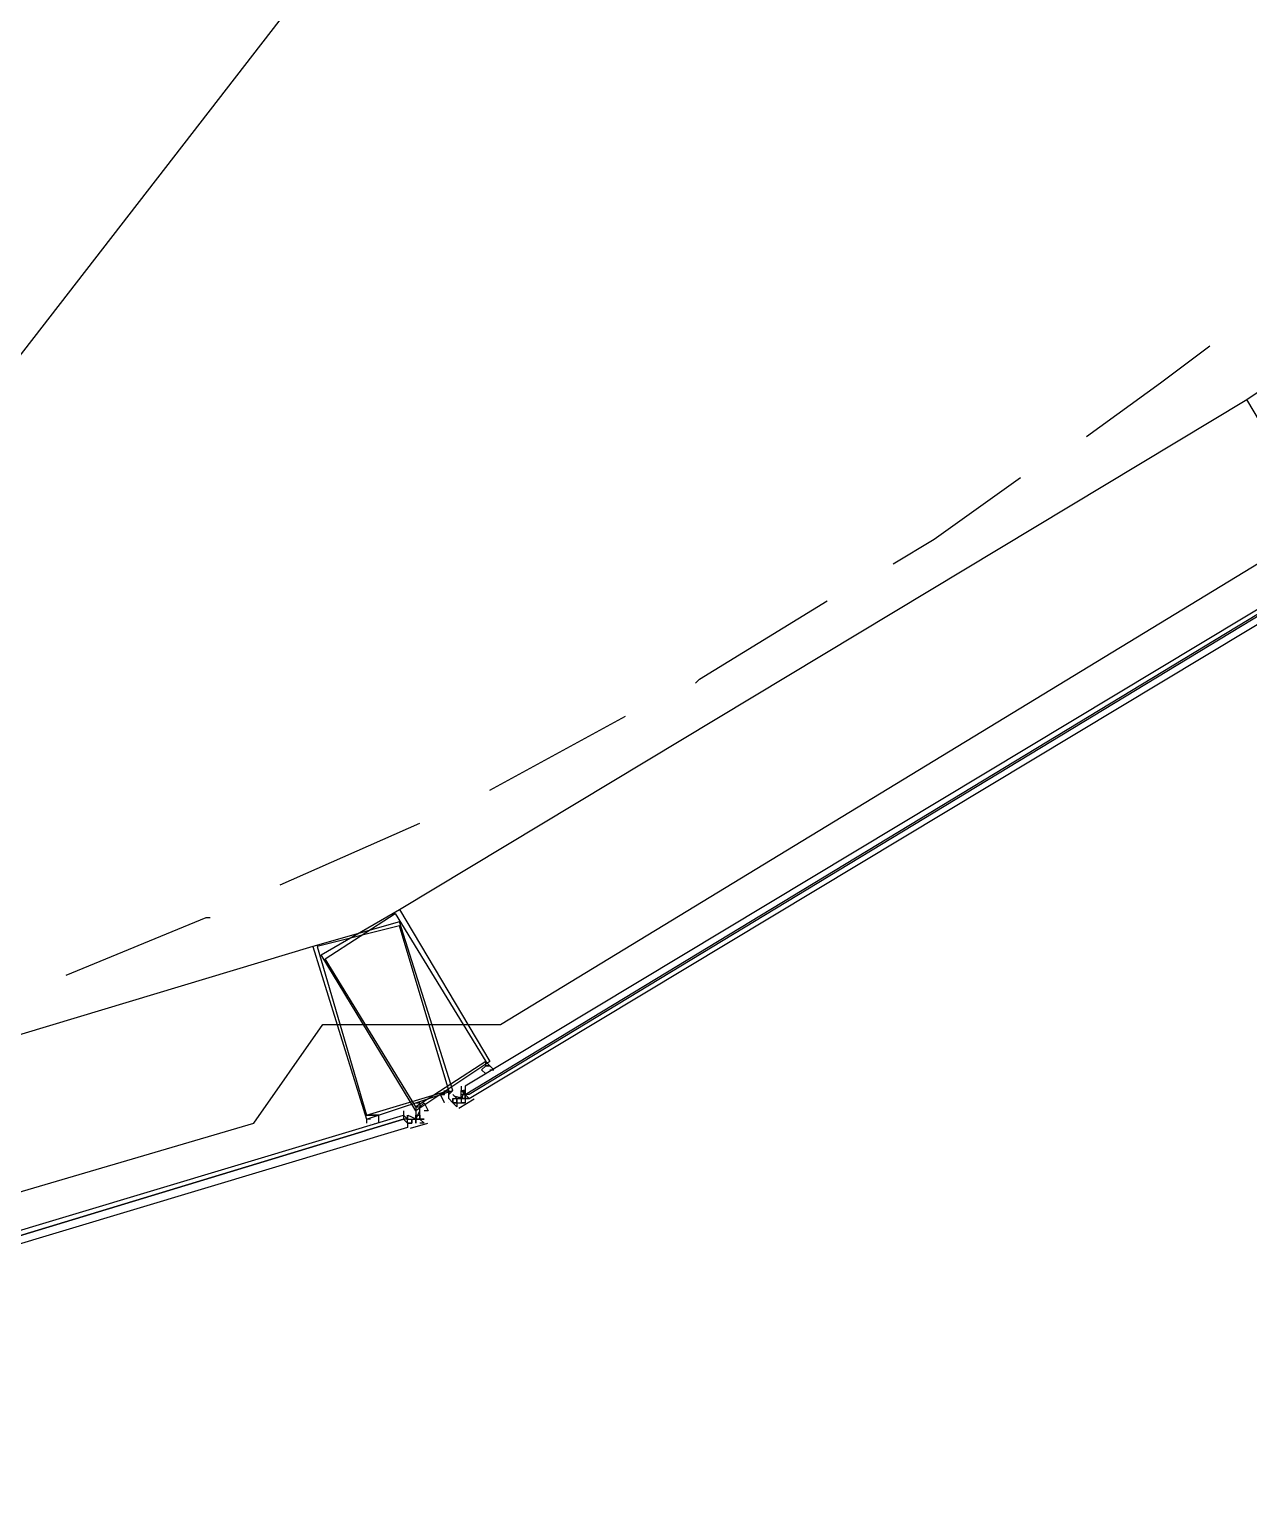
# Model space of a CAD drawing. Header units: feet. Extents: x -84 to 198, y -22 to 181.
# Drawn here: x 127.56 to 131.513, y 91.112 to 95.831 of the extents above; entities that cross this region are included whole.
import ezdxf

# ---------------------------------------------------------------- set-up
doc = ezdxf.new("R2010")
doc.units = ezdxf.units.FT
doc.layers.add('A-AREA-COMUN', color=252, linetype='CONTINUOUS')
doc.layers.add('A-LINEA', color=7, linetype='CONTINUOUS')

msp = doc.modelspace()

# ---------------------------------------------------------------- linework, layer by layer
at = {"layer": 'A-AREA-COMUN'}
msp.add_lwpolyline([(125.2, 91.3778), (128.288, 92.2844), (128.512, 92.6044), (129.088, 92.6044), (131.6, 94.1333), (131.68, 94.5244), (132.128, 94.5244), (134.272, 96.5689), (134.272, 97.0489), (134.752, 97.1733), (134.912, 97.6889), (135.168, 97.7778), (136.32, 99.5378)], dxfattribs=at)
at = {"layer": 'A-LINEA'}
for p, q in [((124.6928, 91.1125), (138.3191, 108.6919)), ((128.76, 92.9778), (131.5067, 94.6311)), ((129.0533, 93.3644), (129.4933, 93.6044)), ((128.3733, 93.0578), (128.8267, 93.2578)), ((128.48, 92.8578), (124.9333, 91.7911)), ((128.96, 92.4044), (128.96, 92.4044)), ((128.96, 92.3911), (128.96, 92.3911)), ((128.96, 92.3911), (128.9733, 92.3911)), ((128.96, 92.3911), (128.96, 92.3911)), ((128.96, 92.3911), (128.96, 92.3911)), ((128.96, 92.3778), (128.96, 92.3911)), ((128.96, 92.3911), (128.96, 92.3911)), ((128.96, 92.3911), (128.96, 92.3911)), ((128.96, 92.3911), (128.96, 92.3911)), ((128.96, 92.3911), (128.9733, 92.3911)), ((128.9733, 92.3911), (128.9733, 92.3911)), ((128.92, 92.3778), (128.92, 92.3778)), ((128.92, 92.3778), (128.92, 92.3778)), ((128.92, 92.3644), (128.92, 92.3644)), ((128.92, 92.3644), (128.92, 92.3644)), ((128.92, 92.3511), (128.92, 92.3511)), ((128.9333, 92.3644), (128.9333, 92.3644)), ((128.9333, 92.3644), (128.9333, 92.3644)), ((128.9333, 92.3644), (128.9333, 92.3644)), ((128.9333, 92.3644), (128.9333, 92.3644)), ((128.9333, 92.3644), (128.9333, 92.3644)), ((128.9333, 92.3644), (128.9333, 92.3644)), ((128.9333, 92.3644), (128.9333, 92.3644)), ((128.9333, 92.3644), (128.9333, 92.3644)), ((128.9333, 92.3644), (128.9333, 92.3644)), ((128.9333, 92.3644), (128.9333, 92.3644)), ((128.9333, 92.3644), (128.9333, 92.3644)), ((128.9333, 92.3511), (128.9333, 92.3644)), ((128.9333, 92.3644), (128.9333, 92.3644)), ((128.9333, 92.3644), (128.9333, 92.3644)), ((128.9333, 92.3511), (128.9333, 92.3644)), ((128.9333, 92.3644), (128.9333, 92.3644)), ((128.9333, 92.3644), (128.9333, 92.3644)), ((128.9333, 92.3511), (128.9333, 92.3644)), ((128.9333, 92.3511), (128.9333, 92.3511)), ((128.9333, 92.3511), (128.9333, 92.3511)), ((128.9333, 92.3511), (128.9333, 92.3511)), ((128.9333, 92.3511), (128.9333, 92.3511)), ((128.9333, 92.3511), (128.9333, 92.3511)), ((128.9333, 92.3511), (128.9333, 92.3511)), ((128.9333, 92.3511), (128.9333, 92.3511)), ((128.9333, 92.3511), (128.9333, 92.3511)), ((128.9333, 92.3511), (128.9333, 92.3511)), ((128.9333, 92.3511), (128.9333, 92.3511)), ((128.9467, 92.3378), (128.9333, 92.3511)), ((128.9467, 92.3644), (128.9467, 92.3644)), ((128.9467, 92.3644), (128.9467, 92.3511)), ((128.9467, 92.3644), (128.9467, 92.3644)), ((128.9467, 92.3644), (128.9467, 92.3644)), ((128.9467, 92.3644), (128.9467, 92.3644)), ((128.9467, 92.3644), (128.9467, 92.3644)), ((128.9467, 92.3644), (128.9467, 92.3644)), ((128.9467, 92.3644), (128.9467, 92.3644)), ((128.9467, 92.3644), (128.9467, 92.3644)), ((128.9467, 92.3644), (128.9467, 92.3644)), ((128.9467, 92.3644), (128.9467, 92.3644)), ((128.9467, 92.3511), (128.9467, 92.3644)), ((128.9467, 92.3511), (128.9467, 92.3644)), ((128.9467, 92.3644), (128.9467, 92.3644)), ((128.9467, 92.3644), (128.9467, 92.3644)), ((128.9467, 92.3644), (128.9467, 92.3644)), ((128.9467, 92.3644), (128.9467, 92.3644)), ((128.9467, 92.3644), (128.9467, 92.3644)), ((128.9467, 92.3644), (128.9467, 92.3644)), ((128.96, 92.3644), (128.9467, 92.3644)), ((128.96, 92.3644), (128.9467, 92.3644)), ((128.9467, 92.3644), (128.9467, 92.3644)), ((128.96, 92.3644), (128.9467, 92.3644)), ((128.9467, 92.3511), (128.9467, 92.3511)), ((128.9467, 92.3511), (128.9467, 92.3511)), ((128.9467, 92.3511), (128.9467, 92.3511)), ((128.9467, 92.3511), (128.96, 92.3511)), ((128.9467, 92.3511), (128.9467, 92.3511)), ((128.9467, 92.3511), (128.9467, 92.3511)), ((128.9467, 92.3511), (128.9467, 92.3511)), ((128.9467, 92.3511), (128.9467, 92.3511)), ((128.9467, 92.3511), (128.9467, 92.3511)), ((128.9467, 92.3511), (128.9467, 92.3511)), ((128.9467, 92.3511), (128.9467, 92.3511)), ((128.9467, 92.3511), (128.9467, 92.3511)), ((128.9467, 92.3511), (128.9467, 92.3511)), ((128.9467, 92.3511), (128.9467, 92.3511)), ((128.9467, 92.3511), (128.9467, 92.3511)), ((128.9467, 92.3511), (128.9467, 92.3511)), ((128.9467, 92.3511), (128.9467, 92.3511)), ((128.9467, 92.3511), (128.9467, 92.3511)), ((128.9467, 92.3511), (128.9467, 92.3511)), ((128.9467, 92.3511), (128.9467, 92.3511)), ((128.9467, 92.3511), (128.9467, 92.3511)), ((128.9467, 92.3511), (128.9467, 92.3378)), ((128.9467, 92.3511), (128.9467, 92.3511)), ((128.9467, 92.3511), (128.9467, 92.3511)), ((128.9467, 92.3511), (128.9467, 92.3378)), ((128.9467, 92.3511), (128.9467, 92.3511)), ((128.9467, 92.3511), (128.9467, 92.3511)), ((128.9467, 92.3511), (128.9467, 92.3511)), ((129.0026, 92.3627), (128.953, 92.3327)), ((128.96, 92.3778), (128.96, 92.3778)), ((128.96, 92.3778), (128.96, 92.3778)), ((128.96, 92.3778), (128.9733, 92.3778)), ((128.96, 92.3778), (128.9733, 92.3778)), ((128.96, 92.3778), (128.96, 92.3778)), ((128.96, 92.3778), (128.96, 92.3778)), ((128.96, 92.3778), (128.96, 92.3778)), ((128.96, 92.3778), (128.96, 92.3778)), ((128.96, 92.3778), (128.96, 92.3778)), ((128.96, 92.3778), (128.96, 92.3778)), ((128.96, 92.3778), (128.96, 92.3778)), ((128.96, 92.3644), (128.96, 92.3644)), ((128.96, 92.3644), (128.96, 92.3644)), ((128.96, 92.3644), (128.96, 92.3644)), ((128.96, 92.3644), (128.96, 92.3644)), ((128.96, 92.3644), (128.96, 92.3644)), ((128.96, 92.3644), (128.96, 92.3644)), ((128.96, 92.3644), (128.9733, 92.3644)), ((128.96, 92.3644), (128.96, 92.3644)), ((128.96, 92.3644), (128.96, 92.3644)), ((128.96, 92.3644), (128.96, 92.3644)), ((128.96, 92.3644), (128.96, 92.3644)), ((128.96, 92.3644), (128.96, 92.3644)), ((128.96, 92.3644), (128.9733, 92.3644)), ((128.96, 92.3644), (128.9733, 92.3644)), ((128.96, 92.3644), (128.9733, 92.3644)), ((128.96, 92.3644), (128.9733, 92.3644)), ((128.96, 92.3644), (128.9733, 92.3644)), ((128.96, 92.3644), (128.9733, 92.3644)), ((128.96, 92.3644), (128.9733, 92.3644)), ((128.96, 92.3644), (128.96, 92.3644)), ((128.96, 92.3644), (128.96, 92.3644)), ((128.96, 92.3644), (128.96, 92.3644)), ((128.96, 92.3644), (128.96, 92.3644)), ((128.96, 92.3644), (128.96, 92.3644)), ((128.96, 92.3644), (128.96, 92.3644)), ((128.96, 92.3644), (128.96, 92.3511)), ((128.96, 92.3644), (128.96, 92.3644)), ((128.96, 92.3644), (128.96, 92.3644)), ((128.96, 92.3644), (128.96, 92.3644)), ((128.96, 92.3644), (128.96, 92.3511)), ((128.96, 92.3644), (128.96, 92.3644)), ((128.96, 92.3644), (128.96, 92.3644)), ((128.96, 92.3644), (128.96, 92.3644)), ((128.96, 92.3511), (128.96, 92.3511)), ((128.96, 92.3511), (128.96, 92.3511)), ((128.96, 92.3511), (128.96, 92.3511)), ((128.96, 92.3511), (128.96, 92.3511)), ((128.96, 92.3511), (128.96, 92.3511)), ((128.96, 92.3511), (128.96, 92.3511)), ((128.96, 92.3511), (128.96, 92.3511)), ((128.96, 92.3511), (128.96, 92.3511)), ((128.96, 92.3511), (128.9733, 92.3511)), ((128.96, 92.3511), (128.9733, 92.3511)), ((128.96, 92.3511), (128.9733, 92.3511)), ((128.96, 92.3511), (128.9733, 92.3511)), ((128.96, 92.3511), (128.96, 92.3511)), ((128.9733, 92.3511), (128.96, 92.3511)), ((128.9733, 92.3778), (128.9733, 92.3778)), ((128.9733, 92.3778), (128.9733, 92.3778)), ((128.9733, 92.3778), (128.9733, 92.3778)), ((128.9733, 92.3778), (128.9733, 92.3778)), ((128.9733, 92.3778), (128.9733, 92.3778)), ((128.9733, 92.3778), (128.9733, 92.3778)), ((128.9733, 92.3778), (128.9733, 92.3778)), ((128.9733, 92.3778), (128.9733, 92.3778)), ((128.9733, 92.3778), (128.9733, 92.3778)), ((128.9733, 92.3778), (128.9733, 92.3778)), ((128.9733, 92.3778), (128.9733, 92.3778)), ((128.9733, 92.3778), (128.9733, 92.3778)), ((128.9733, 92.3778), (128.9733, 92.3778)), ((128.9733, 92.3644), (128.9733, 92.3778)), ((128.9733, 92.3778), (128.9733, 92.3644)), ((128.9733, 92.3778), (128.9733, 92.3778)), ((128.9733, 92.3778), (128.9733, 92.3778)), ((128.9733, 92.3778), (128.9733, 92.3778)), ((128.9733, 92.3778), (128.9733, 92.3644)), ((128.9733, 92.3778), (128.9733, 92.3778)), ((128.9733, 92.3778), (128.9733, 92.3778)), ((128.9733, 92.3778), (128.9733, 92.3778)), ((128.9733, 92.3644), (128.9733, 92.3644)), ((128.9733, 92.3644), (128.9733, 92.3644)), ((128.9733, 92.3644), (128.9733, 92.3644)), ((128.9733, 92.3644), (128.9733, 92.3644)), ((128.9733, 92.3644), (128.9867, 92.3644)), ((128.9733, 92.3644), (128.9733, 92.3644)), ((128.9733, 92.3644), (128.9733, 92.3644)), ((128.9733, 92.3644), (128.9733, 92.3644)), ((128.9733, 92.3644), (128.9733, 92.3644)), ((128.9733, 92.3644), (128.9733, 92.3644)), ((128.9733, 92.3644), (128.9733, 92.3644)), ((128.9733, 92.3644), (128.9733, 92.3644)), ((128.9733, 92.3644), (128.9733, 92.3644)), ((128.9733, 92.3644), (128.9733, 92.3644)), ((128.9733, 92.3644), (128.9733, 92.3644)), ((128.9733, 92.3644), (128.9733, 92.3644)), ((128.9733, 92.3644), (128.9733, 92.3644)), ((128.9867, 92.3644), (128.9733, 92.3644)), ((128.9867, 92.3644), (128.9733, 92.3644)), ((128.9733, 92.3511), (128.9733, 92.3511)), ((128.9733, 92.3511), (128.9733, 92.3511)), ((128.9733, 92.3511), (128.9733, 92.3511)), ((128.9733, 92.3511), (128.9733, 92.3511)), ((128.9733, 92.3511), (128.9733, 92.3511)), ((128.9733, 92.3511), (128.9733, 92.3511)), ((128.9733, 92.3511), (128.9733, 92.3511)), ((128.9733, 92.3511), (128.9733, 92.3511)), ((128.9733, 92.3511), (128.9733, 92.3511)), ((128.9867, 92.3644), (128.9867, 92.3644)), ((128.9867, 92.3644), (128.9867, 92.3644)), ((128.9867, 92.3644), (128.9867, 92.3644)), ((128.9867, 92.3644), (128.9867, 92.3644)), ((128.9867, 92.3644), (128.9867, 92.3644)), ((128.9867, 92.3644), (128.9867, 92.3644)), ((128.9867, 92.3644), (128.9867, 92.3644)), ((128.9867, 92.3644), (128.9867, 92.3644)), ((128.9867, 92.3644), (128.9867, 92.3644)), ((128.9867, 92.3644), (128.9867, 92.3644)), ((128.9867, 92.3644), (128.9867, 92.3644)), ((128.9867, 92.3644), (128.9867, 92.3644)), ((128.7733, 92.3244), (128.7733, 92.3244)), ((128.7733, 92.3111), (128.7733, 92.3111)), ((128.7733, 92.3111), (128.7733, 92.3111)), ((128.7733, 92.3111), (128.7733, 92.3111)), ((128.7733, 92.3111), (128.7733, 92.3111)), ((128.7733, 92.3111), (128.7733, 92.3111)), ((128.7733, 92.3111), (128.7733, 92.3111)), ((128.7733, 92.3111), (128.7733, 92.3111)), ((128.7733, 92.3111), (128.7733, 92.3111)), ((128.7733, 92.3111), (128.7733, 92.3111)), ((128.7733, 92.3111), (128.7733, 92.3111)), ((128.7733, 92.3111), (128.7733, 92.3111)), ((128.7733, 92.3111), (128.7733, 92.3111)), ((128.7733, 92.2978), (128.7733, 92.2978)), ((128.7733, 92.2978), (128.7733, 92.2978)), ((128.7733, 92.2978), (128.7733, 92.2978)), ((128.7867, 92.2978), (128.7733, 92.2978)), ((128.7867, 92.2978), (128.7733, 92.2978)), ((128.7867, 92.3111), (128.7867, 92.3111)), ((128.7867, 92.3111), (128.7867, 92.3111)), ((128.7867, 92.3111), (128.7867, 92.3111)), ((128.7867, 92.3111), (128.7867, 92.2978)), ((128.7867, 92.2978), (128.7867, 92.3111)), ((128.7867, 92.3111), (128.7867, 92.2978)), ((128.7867, 92.2978), (128.7867, 92.3111)), ((128.7867, 92.2978), (128.7867, 92.2978)), ((128.7867, 92.2978), (128.7867, 92.2978)), ((128.7867, 92.2978), (128.7867, 92.2978)), ((128.7867, 92.2978), (128.7867, 92.2978)), ((128.7867, 92.2978), (128.7867, 92.2978)), ((128.7867, 92.2978), (128.7867, 92.2978)), ((128.7867, 92.2978), (128.7867, 92.2978)), ((128.7867, 92.2978), (128.7867, 92.2978)), ((128.7867, 92.2978), (128.7867, 92.2978)), ((128.7867, 92.2978), (128.8, 92.2978)), ((128.7867, 92.2978), (128.8, 92.2978)), ((128.7867, 92.2978), (128.8, 92.2978)), ((128.7867, 92.2978), (128.8, 92.2978)), ((128.7867, 92.2978), (128.7867, 92.2978)), ((128.7867, 92.2978), (128.7867, 92.2978)), ((128.7867, 92.2978), (128.7867, 92.2978)), ((128.7867, 92.2978), (128.7867, 92.2978)), ((128.7867, 92.2978), (128.7867, 92.2978)), ((128.7867, 92.2978), (128.7867, 92.2978)), ((128.7867, 92.2844), (128.7867, 92.2978)), ((128.7867, 92.2978), (128.7867, 92.2978)), ((128.7867, 92.2978), (128.7867, 92.2978)), ((128.7867, 92.2978), (128.7867, 92.2978)), ((128.7867, 92.2978), (128.7867, 92.2978)), ((128.8, 92.2978), (128.8, 92.2978)), ((128.8, 92.2978), (128.8, 92.2978)), ((128.8, 92.2978), (128.8, 92.2978)), ((128.8, 92.2978), (128.8133, 92.2978)), ((128.8, 92.2978), (128.8, 92.2978)), ((128.8, 92.2978), (128.8133, 92.2978)), ((128.8, 92.2978), (128.8, 92.2978)), ((128.8, 92.2978), (128.8, 92.2844)), ((128.8, 92.2978), (128.8, 92.2978)), ((128.8, 92.2978), (128.8, 92.2978)), ((128.8, 92.2978), (128.8133, 92.2978)), ((128.8, 92.2978), (128.8, 92.2978)), ((128.8, 92.2978), (128.8, 92.2978)), ((128.8, 92.2978), (128.8, 92.2978)), ((128.8, 92.2978), (128.8, 92.2978)), ((128.8, 92.2978), (128.8, 92.2978)), ((128.8, 92.2978), (128.8, 92.2978)), ((128.8, 92.2978), (128.8, 92.2978)), ((128.8, 92.2978), (128.8, 92.2978)), ((128.8, 92.2978), (128.8, 92.2978)), ((128.8, 92.2978), (128.8, 92.2978)), ((128.8, 92.2978), (128.8, 92.2978)), ((128.8, 92.2978), (128.8, 92.2978)), ((128.8, 92.2844), (128.8, 92.2978)), ((128.8, 92.2978), (128.8, 92.2978)), ((128.8, 92.2978), (128.8, 92.2978)), ((128.8, 92.2978), (128.8, 92.2978)), ((128.8, 92.2978), (128.8, 92.2978)), ((128.8, 92.2978), (128.8, 92.2978)), ((128.8, 92.2978), (128.8, 92.2978)), ((128.8, 92.2978), (128.8, 92.2978)), ((128.8, 92.2978), (128.8, 92.2978)), ((128.8, 92.2978), (128.8, 92.2978)), ((128.8, 92.2978), (128.8, 92.2978)), ((128.8, 92.2978), (128.8, 92.2978)), ((128.8133, 92.3111), (128.8133, 92.3111)), ((128.8133, 92.3111), (128.8133, 92.3111)), ((128.8133, 92.3111), (128.8133, 92.3111)), ((128.8133, 92.2978), (128.8133, 92.3111)), ((128.8133, 92.3111), (128.8133, 92.3111)), ((128.8133, 92.3111), (128.8133, 92.3111)), ((128.8133, 92.3111), (128.8133, 92.2978)), ((128.8133, 92.3111), (128.8133, 92.3111)), ((128.8133, 92.3111), (128.8133, 92.3111)), ((128.8133, 92.3111), (128.8133, 92.3111)), ((128.8133, 92.3111), (128.8133, 92.3111)), ((128.8133, 92.3111), (128.8133, 92.3111)), ((128.8133, 92.3111), (128.8133, 92.2978)), ((128.8133, 92.3111), (128.8133, 92.3111)), ((128.8133, 92.2978), (128.8133, 92.2844)), ((128.8133, 92.2978), (128.8133, 92.2978)), ((128.8133, 92.2978), (128.8133, 92.2978)), ((128.8133, 92.2978), (128.8133, 92.2978)), ((128.8133, 92.2978), (128.8133, 92.2978)), ((128.8133, 92.2978), (128.8133, 92.2978)), ((128.8133, 92.2978), (128.8133, 92.2978)), ((128.8133, 92.2844), (128.8133, 92.2978)), ((128.8133, 92.2978), (128.8133, 92.2978)), ((128.8133, 92.2978), (128.8133, 92.2978)), ((128.8133, 92.2978), (128.8133, 92.2978)), ((128.8133, 92.2978), (128.8133, 92.2978)), ((128.8133, 92.2978), (128.8133, 92.2978)), ((128.8133, 92.2978), (128.8133, 92.2978)), ((128.8133, 92.2978), (128.8133, 92.2978)), ((128.8133, 92.2978), (128.8133, 92.2978)), ((128.8133, 92.2978), (128.8133, 92.2978)), ((128.8133, 92.2978), (128.8133, 92.2978)), ((128.8133, 92.2978), (128.8133, 92.2978)), ((128.8133, 92.2978), (128.8133, 92.2978)), ((128.8133, 92.2844), (128.8133, 92.2978)), ((128.8133, 92.2978), (128.8133, 92.2978)), ((128.8267, 92.2978), (128.8133, 92.2978)), ((128.8267, 92.2978), (128.8133, 92.2978)), ((128.8267, 92.3378), (128.8267, 92.3378)), ((128.8267, 92.3244), (128.8267, 92.3244)), ((128.8267, 92.3244), (128.8267, 92.3244)), ((128.8267, 92.3244), (128.8267, 92.3244)), ((128.8267, 92.3244), (128.8267, 92.3244)), ((128.8267, 92.3244), (128.8267, 92.3244)), ((128.8267, 92.3244), (128.8267, 92.3244)), ((128.8267, 92.3111), (128.8267, 92.2978)), ((128.8267, 92.3111), (128.8267, 92.3111)), ((128.8267, 92.3111), (128.8267, 92.3111)), ((128.8267, 92.3111), (128.8267, 92.3111)), ((128.8267, 92.3111), (128.8267, 92.3111)), ((128.8267, 92.3111), (128.8267, 92.3111)), ((128.8267, 92.3111), (128.8267, 92.3111)), ((128.8267, 92.3111), (128.8267, 92.3111)), ((128.8267, 92.3111), (128.8267, 92.3111)), ((128.8267, 92.3111), (128.8267, 92.3111)), ((128.8267, 92.3111), (128.8267, 92.3111)), ((128.8267, 92.3111), (128.8267, 92.3111)), ((128.8267, 92.3111), (128.8267, 92.3111)), ((128.8267, 92.3111), (128.8267, 92.3111)), ((128.8267, 92.3111), (128.8267, 92.3111)), ((128.8267, 92.3111), (128.8267, 92.3111)), ((128.8267, 92.3111), (128.8267, 92.3111)), ((128.8267, 92.3111), (128.8267, 92.3111)), ((128.8267, 92.3111), (128.8267, 92.3111)), ((128.8267, 92.2978), (128.8267, 92.2978)), ((128.8267, 92.2978), (128.8267, 92.2978)), ((128.8267, 92.2978), (128.8267, 92.2978)), ((128.8267, 92.2978), (128.8267, 92.2978)), ((128.8267, 92.2978), (128.8267, 92.2978)), ((128.8267, 92.2978), (128.8267, 92.2978)), ((128.8267, 92.2978), (128.8267, 92.2978)), ((128.8267, 92.2978), (128.8267, 92.2978)), ((128.8267, 92.2978), (128.8267, 92.2978)), ((128.8267, 92.2978), (128.8267, 92.2978)), ((128.8267, 92.2978), (128.8267, 92.2978)), ((128.8267, 92.2978), (128.8267, 92.2978)), ((128.8267, 92.2978), (128.8267, 92.2978)), ((128.8267, 92.2978), (128.8267, 92.2978)), ((128.8267, 92.2978), (128.8267, 92.2978)), ((128.8267, 92.2978), (128.8267, 92.2978)), ((128.8267, 92.2978), (128.8267, 92.2978)), ((128.8267, 92.2978), (128.8267, 92.2978)), ((128.8267, 92.2978), (128.8267, 92.2978)), ((128.8267, 92.2978), (128.84, 92.2978)), ((128.8267, 92.2978), (128.8267, 92.2978)), ((128.8267, 92.2978), (128.8267, 92.2978)), ((128.8267, 92.2978), (128.8267, 92.2978)), ((128.8267, 92.2978), (128.8267, 92.2978)), ((128.84, 92.2978), (128.8267, 92.2978)), ((128.8267, 92.2978), (128.8267, 92.2978)), ((128.8267, 92.2978), (128.8267, 92.2978)), ((128.8267, 92.2978), (128.8267, 92.2978)), ((128.8267, 92.2978), (128.8267, 92.2978)), ((128.84, 92.3244), (128.84, 92.3244)), ((128.84, 92.2978), (128.84, 92.2978)), ((128.9467, 92.3378), (128.9467, 92.3378)), ((128.9467, 92.3378), (128.9467, 92.3378)), ((128.9467, 92.3378), (128.9467, 92.3378)), ((128.9467, 92.3378), (128.9467, 92.3378)), ((128.9467, 92.3378), (128.9467, 92.3378)), ((128.9467, 92.3378), (128.9467, 92.3378)), ((128.9467, 92.3378), (128.9467, 92.3378)), ((128.9467, 92.3378), (128.9467, 92.3378)), ((128.9467, 92.3378), (128.9467, 92.3378)), ((128.9467, 92.3378), (128.9467, 92.3378)), ((128.9467, 92.3378), (128.9467, 92.3378)), ((128.9467, 92.3378), (128.9467, 92.3378)), ((128.9467, 92.3378), (128.9467, 92.3378)), ((128.9467, 92.3378), (128.9467, 92.3378)), ((128.9467, 92.3378), (128.9467, 92.3378)), ((128.9467, 92.3378), (128.9467, 92.3378)), ((128.96, 92.3378), (128.96, 92.3378)), ((128.7867, 92.2844), (128.7867, 92.2711)), ((128.7867, 92.2844), (128.7867, 92.2844)), ((128.7867, 92.2844), (128.8, 92.2844)), ((128.7867, 92.2844), (128.7867, 92.2844)), ((128.7867, 92.2844), (128.7867, 92.2844)), ((128.7867, 92.2844), (128.7867, 92.2844)), ((128.7867, 92.2844), (128.7867, 92.2844)), ((128.7867, 92.2844), (128.7867, 92.2844)), ((128.7867, 92.2844), (128.7867, 92.2844)), ((128.7867, 92.2844), (128.8, 92.2844)), ((128.7867, 92.2844), (128.8, 92.2844)), ((128.7867, 92.2844), (128.7867, 92.2844)), ((128.7867, 92.2844), (128.8, 92.2844)), ((128.8, 92.2844), (128.7867, 92.2844)), ((128.7867, 92.2844), (128.7867, 92.2844)), ((128.7867, 92.2844), (128.7867, 92.2844)), ((128.7867, 92.2844), (128.7867, 92.2844)), ((128.7867, 92.2844), (128.7867, 92.2844)), ((128.7867, 92.2844), (128.7867, 92.2844)), ((128.7867, 92.2844), (128.7867, 92.2844)), ((128.7867, 92.2844), (128.8, 92.2844)), ((128.7867, 92.2844), (128.7867, 92.2844)), ((128.7867, 92.2844), (128.7867, 92.2844)), ((128.7867, 92.2844), (128.7867, 92.2844)), ((128.7867, 92.2844), (128.7867, 92.2844)), ((128.7867, 92.2844), (128.7867, 92.2844)), ((128.7867, 92.2844), (128.7867, 92.2844)), ((128.7867, 92.2844), (128.7867, 92.2844)), ((128.7867, 92.2844), (128.7867, 92.2844)), ((128.7867, 92.2711), (128.7867, 92.2711)), ((128.7867, 92.2711), (128.7867, 92.2711)), ((128.7867, 92.2711), (128.7867, 92.2711)), ((128.7867, 92.2711), (128.7867, 92.2711)), ((128.8508, 92.2843), (128.7953, 92.2676)), ((128.8, 92.2844), (128.8, 92.2844)), ((128.8, 92.2844), (128.8, 92.2844)), ((128.8, 92.2844), (128.8, 92.2844)), ((128.8, 92.2844), (128.8, 92.2844)), ((128.8, 92.2844), (128.8, 92.2844)), ((128.8, 92.2844), (128.8, 92.2844)), ((128.8, 92.2844), (128.8, 92.2844)), ((128.8, 92.2844), (128.8, 92.2844)), ((128.8, 92.2844), (128.8, 92.2844)), ((128.8, 92.2844), (128.8, 92.2844)), ((128.8, 92.2844), (128.8, 92.2844)), ((128.8, 92.2844), (128.8, 92.2844)), ((128.8, 92.2844), (128.8, 92.2844)), ((128.8, 92.2844), (128.8, 92.2844)), ((128.8, 92.2844), (128.8, 92.2844)), ((128.8, 92.2844), (128.8, 92.2844)), ((128.8, 92.2844), (128.8, 92.2844)), ((128.8, 92.2844), (128.8, 92.2844)), ((128.8, 92.2844), (128.8, 92.2844)), ((128.8, 92.2844), (128.8, 92.2844)), ((128.8, 92.2844), (128.8, 92.2844)), ((128.8, 92.2844), (128.8, 92.2844)), ((128.8, 92.2844), (128.8, 92.2844)), ((128.8, 92.2844), (128.8, 92.2844)), ((128.8, 92.2844), (128.8, 92.2844)), ((128.8, 92.2844), (128.8, 92.2844)), ((128.8, 92.2844), (128.8, 92.2844)), ((128.8, 92.2844), (128.8, 92.2844)), ((128.8133, 92.2844), (128.8133, 92.2844)), ((128.8133, 92.2844), (128.8133, 92.2844)), ((128.8133, 92.2844), (128.8133, 92.2844)), ((128.8133, 92.2844), (128.8133, 92.2844)), ((128.8133, 92.2844), (128.8133, 92.2844)), ((128.8133, 92.2844), (128.8133, 92.2844)), ((128.8133, 92.2844), (128.8133, 92.2844)), ((128.8133, 92.2844), (128.8133, 92.2844)), ((128.8133, 92.2844), (128.8133, 92.2844)), ((128.8133, 92.2844), (128.8133, 92.2844)), ((128.8133, 92.2844), (128.8133, 92.2844)), ((128.8133, 92.2844), (128.8133, 92.2844)), ((128.8133, 92.2844), (128.8133, 92.2844)), ((128.8133, 92.2844), (128.8133, 92.2844)), ((128.8267, 92.2844), (128.8267, 92.2844)), ((128.8267, 92.2844), (128.8267, 92.2844)), ((128.8267, 92.2844), (128.8267, 92.2844)), ((128.8267, 92.2844), (128.8267, 92.2844)), ((128.8267, 92.2844), (128.8267, 92.2844)), ((128.8267, 92.2844), (128.8267, 92.2844)), ((128.8267, 92.2844), (128.8267, 92.2844)), ((128.8267, 92.2844), (128.8267, 92.2844)), ((128.8267, 92.2844), (128.8267, 92.2844)), ((128.8267, 92.2844), (128.8267, 92.2844)), ((128.8267, 92.2844), (128.8267, 92.2844)), ((128.84, 92.2844), (128.8267, 92.2844)), ((128.84, 92.2844), (128.84, 92.2844))]:
    msp.add_line(p, q, dxfattribs=at)
for points in [[(130.9867, 94.5111), (131.2267, 94.6844), (131.3867, 94.8044)], [(131.5067, 94.6311), (131.7467, 94.7911), (132.0533, 94.2844), (131.8, 94.1378), (131.5067, 94.6311)], [(130.36, 94.0978), (130.4933, 94.1778), (130.7733, 94.3778)], [(128.9733, 92.3778), (131.92, 94.1644), (131.92, 94.1778), (128.9733, 92.4044), (128.9733, 92.3911), (128.9733, 92.3778)], [(128.9867, 92.3644), (131.9333, 94.1378), (131.9333, 94.1511), (131.9333, 94.1644), (128.9867, 92.3778), (128.9733, 92.3778), (128.9867, 92.3644)], [(129.72, 93.7111), (129.7333, 93.7244), (130.1467, 93.9778)], [(128.5067, 92.8311), (128.76, 92.9778), (129.0533, 92.4844), (128.8133, 92.3244), (128.5067, 92.8311)], [(128.52, 92.8178), (128.7467, 92.9644), (129.04, 92.4844), (128.8133, 92.3378), (128.52, 92.8178)], [(127.68, 92.7644), (128.1333, 92.9511), (128.1467, 92.9511)], [(128.76, 92.9378), (128.48, 92.8578), (128.6533, 92.2978), (128.9333, 92.3911), (128.76, 92.9378)], [(128.76, 92.9244), (128.4933, 92.8578), (128.6533, 92.3111), (128.92, 92.3911), (128.76, 92.9244)], [(129.04, 92.4444), (129.04, 92.4444), (129.04, 92.4444), (129.04, 92.4444), (129.0267, 92.4578), (129.0267, 92.4578), (129.04, 92.4711), (129.04, 92.4711), (129.04, 92.4711), (129.04, 92.4711), (129.04, 92.4711), (129.04, 92.4711), (129.04, 92.4844)], [(129.0533, 92.4578), (129.0667, 92.4578), (129.0667, 92.4578), (129.0667, 92.4578), (129.0533, 92.4711), (129.0533, 92.4711), (129.0533, 92.4711), (129.0533, 92.4711), (129.04, 92.4711), (129.0533, 92.4711), (129.04, 92.4844), (129.04, 92.4844)], [(129.0533, 92.4444), (129.0533, 92.4444), (129.0533, 92.4444)], [(128.9067, 92.3511), (128.9067, 92.3511), (128.9067, 92.3511), (128.9067, 92.3511), (128.8933, 92.3778), (128.8933, 92.3778), (128.9067, 92.3778), (128.9067, 92.3778), (128.9067, 92.3778), (128.9067, 92.3778), (128.9067, 92.3911), (128.9067, 92.3911)], [(128.9333, 92.3911), (128.92, 92.3778), (128.92, 92.3778), (128.92, 92.3911), (128.92, 92.3911), (128.92, 92.3911), (128.92, 92.3911), (128.92, 92.3911)], [(128.9362, 92.374), (128.9632, 92.367), (128.971, 92.3937)], [(128.96, 92.4044), (128.96, 92.3911), (128.9733, 92.3778), (128.9867, 92.3644)], [(128.96, 92.3778), (128.9733, 92.3778), (128.9733, 92.3911)], [(128.8133, 92.3511), (128.8267, 92.3511), (128.8267, 92.3378), (128.8267, 92.3378), (128.8267, 92.3378), (128.8267, 92.3378), (128.84, 92.3511), (128.84, 92.3511), (128.8533, 92.3244), (128.8533, 92.3244), (128.84, 92.3244), (128.84, 92.3244)], [(128.9467, 92.3378), (128.9333, 92.3511), (128.92, 92.3644), (128.92, 92.3778)], [(128.9333, 92.3644), (128.9467, 92.3644), (128.96, 92.3644), (128.96, 92.3778)], [(128.9333, 92.3778), (128.9333, 92.3778), (128.9467, 92.3644), (128.9467, 92.3644)], [(128.9333, 92.3644), (128.9333, 92.3511), (128.9333, 92.3511), (128.9467, 92.3511), (128.9467, 92.3511), (128.9467, 92.3378), (128.9467, 92.3378)], [(128.9333, 92.3511), (128.9333, 92.3644), (128.9333, 92.3511), (128.9333, 92.3644)], [(128.9333, 92.3511), (128.9333, 92.3644), (128.9333, 92.3511)], [(128.9467, 92.3511), (128.9333, 92.3511), (128.9333, 92.3644)], [(128.9333, 92.3644), (128.9333, 92.3644), (128.9333, 92.3644)], [(128.9333, 92.3511), (128.9333, 92.3511), (128.9467, 92.3511)], [(128.9733, 92.3644), (128.9733, 92.3644), (128.96, 92.3644)], [(128.9733, 92.3778), (128.9733, 92.3778), (128.9733, 92.3778), (128.9733, 92.3644), (128.9733, 92.3644), (128.9733, 92.3511)], [(128.9733, 92.3778), (128.9733, 92.3778), (128.9733, 92.3644), (128.9733, 92.3644)], [(128.7733, 92.2978), (125, 91.1511), (125, 91.1778), (128.7733, 92.3111), (128.7733, 92.2978)], [(128.7867, 92.2711), (125.0133, 91.1378), (125, 91.1511), (128.7733, 92.2978), (128.7867, 92.2844), (128.7867, 92.2711)], [(128.6667, 92.3111), (128.6667, 92.3111), (128.68, 92.3111), (128.6667, 92.3111), (128.6667, 92.3111), (128.6667, 92.3111), (128.6533, 92.3111), (128.6667, 92.3111), (128.6667, 92.3111), (128.6667, 92.3111)], [(128.6667, 92.2978), (128.6667, 92.2978), (128.6533, 92.2978), (128.6533, 92.2978), (128.6533, 92.2844), (128.6533, 92.2844)], [(128.6933, 92.2844), (128.6933, 92.2844), (128.6933, 92.2978), (128.6933, 92.2978), (128.6933, 92.3111), (128.6933, 92.3111), (128.68, 92.3111), (128.68, 92.3111)], [(128.7733, 92.3244), (128.7733, 92.3111), (128.7867, 92.2978), (128.7733, 92.2978), (128.7867, 92.2844), (128.7867, 92.2711)], [(128.7867, 92.2844), (128.7867, 92.2978), (128.7733, 92.2978)], [(128.7867, 92.3111), (128.7867, 92.2978), (128.8, 92.2978)], [(128.7879, 92.3109), (128.813, 92.2988), (128.8258, 92.3235)], [(128.8133, 92.3378), (128.8133, 92.3378), (128.8133, 92.3378), (128.8133, 92.3378), (128.8133, 92.3378), (128.8133, 92.3378), (128.8133, 92.3378), (128.8133, 92.3244), (128.8133, 92.3244), (128.8133, 92.3111), (128.8133, 92.3111)], [(128.8133, 92.3378), (128.8133, 92.3378), (128.8133, 92.3378), (128.8267, 92.3378), (128.8267, 92.3378)], [(128.8133, 92.2978), (128.8133, 92.3111), (128.8267, 92.3111)], [(128.8133, 92.2844), (128.8133, 92.2844), (128.8133, 92.2978), (128.8267, 92.2978)], [(128.84, 92.2844), (128.8267, 92.2978), (128.8267, 92.3111), (128.8267, 92.3244), (128.8267, 92.3378)], [(128.8267, 92.3111), (128.8267, 92.3111), (128.8267, 92.3111), (128.8267, 92.3111)], [(128.6667, 92.2844), (128.6667, 92.2844), (128.6667, 92.2844)], [(128.68, 92.2844), (128.68, 92.2844), (128.68, 92.2844)]]:
    msp.add_lwpolyline(points, dxfattribs=at)
for points in [[(129.04, 92.4711), (129.04, 92.4711), (129.04, 92.4711), (129.04, 92.4711)], [(128.92, 92.3778), (128.92, 92.3778), (128.92, 92.3911), (128.92, 92.3911)], [(128.6667, 92.3111), (128.6667, 92.3111), (128.6667, 92.3111), (128.6667, 92.3111)]]:
    msp.add_lwpolyline(points, close=True, dxfattribs=at)

doc.saveas('drawing.dxf')
